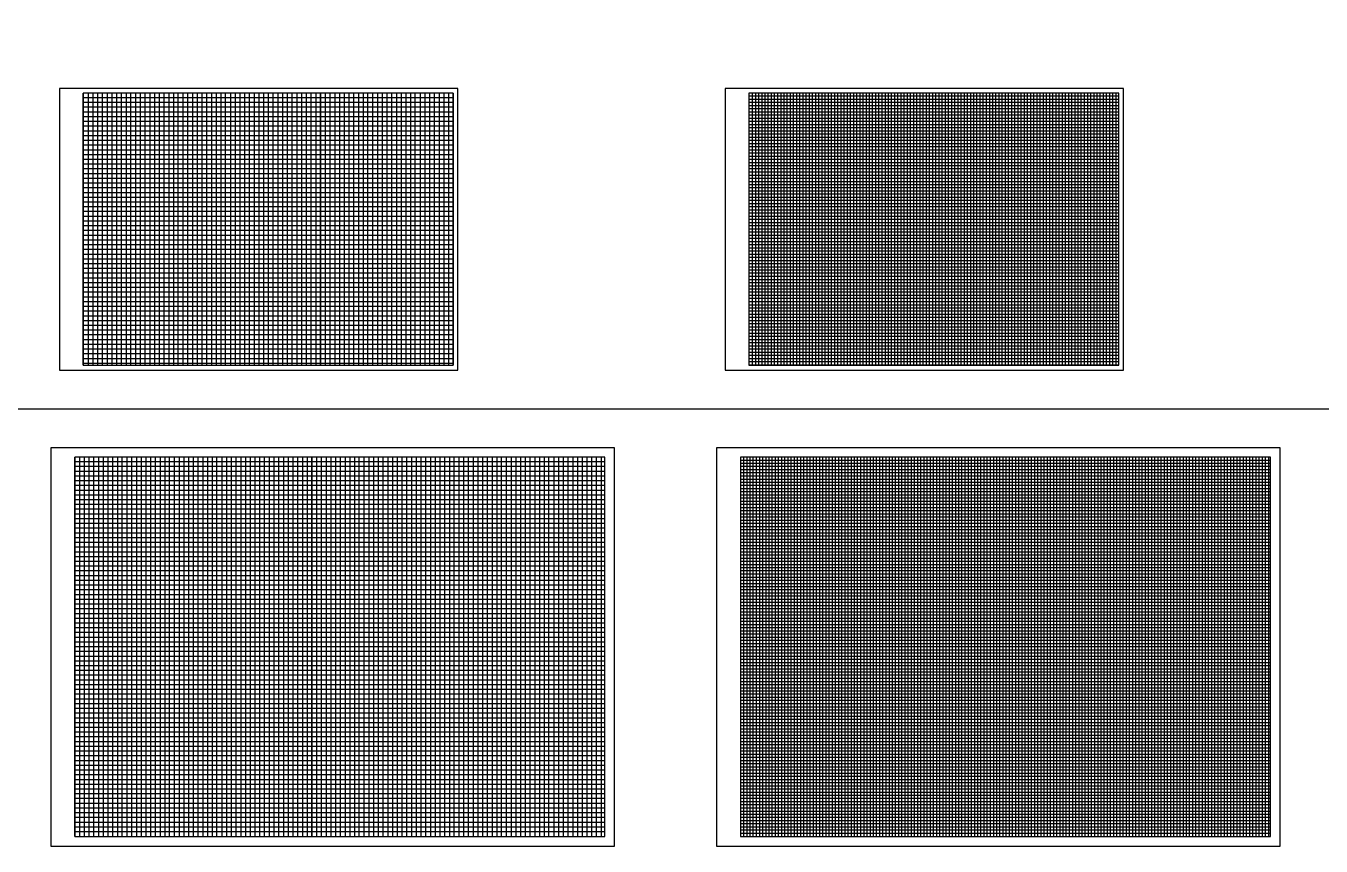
# Model space of a CAD drawing. Header units: millimetres. Extents: x 38046 to 69892, y 8139 to 15731.
# Drawn here: x 43369 to 44734, y 12161 to 13025 of the extents above; entities that cross this region are included whole.
import ezdxf

# ---------------------------------------------------------------- set-up
doc = ezdxf.new("R2010")
doc.units = ezdxf.units.MM
doc.header["$LTSCALE"] = 1000
doc.header["$MEASUREMENT"] = 0
doc.layers.get('0').update_dxf_attribs({"color": 3})
doc.layers.add('PUB_TITLE', color=4, linetype='Continuous')
doc.layers.add('图层3', color=253, linetype='Continuous')
doc.layers.add('图层2', color=7, linetype='Continuous', true_color=0xd6d6d6)

msp = doc.modelspace()

# ---------------------------------------------------------------- linework, layer by layer
for p, q in [((43429.4, 12667.6), (43429.4, 12954.6)), ((43429.4, 12667.6), (43429.4, 12954.6)), ((43479.4, 12667.6), (43479.4, 12954.6)), ((43529.4, 12667.6), (43529.4, 12954.6)), ((43579.4, 12667.6), (43579.4, 12954.6)), ((43579.4, 12667.6), (43579.4, 12954.6)), ((43629.4, 12667.6), (43629.4, 12954.6)), ((43629.4, 12667.6), (43629.4, 12954.6)), ((43629.4, 12667.6), (43629.4, 12954.6)), ((43679.4, 12667.6), (43679.4, 12954.6)), ((43729.4, 12667.6), (43729.4, 12954.6)), ((43779.4, 12667.6), (43779.4, 12954.6)), ((43779.4, 12667.6), (43779.4, 12954.6)), ((44131.2, 12954.6), (44131.2, 12667.6)), ((44164.6, 12954.6), (44164.6, 12667.6)), ((44164.6, 12954.6), (44164.6, 12667.6)), ((44197.9, 12954.6), (44197.9, 12667.6)), ((44231.2, 12954.6), (44231.2, 12667.6)), ((44264.6, 12954.6), (44264.6, 12667.6)), ((44264.6, 12954.6), (44264.6, 12667.6)), ((44297.9, 12954.6), (44297.9, 12667.6)), ((44331.2, 12954.6), (44331.2, 12667.6)), ((44364.6, 12954.6), (44364.6, 12667.6)), ((44364.6, 12954.6), (44364.6, 12667.6)), ((44364.6, 12954.6), (44364.6, 12667.6)), ((44397.9, 12954.6), (44397.9, 12667.6)), ((44397.9, 12954.6), (44397.9, 12667.6)), ((44431.2, 12954.6), (44431.2, 12667.6)), ((44464.6, 12954.6), (44464.6, 12667.6)), ((44497.9, 12954.6), (44497.9, 12667.6)), ((44497.9, 12954.6), (44497.9, 12667.6)), ((44521.2, 12921.2), (44131.2, 12921.2)), ((43819.4, 12904.6), (43429.4, 12904.6)), ((44521.2, 12887.9), (44131.2, 12887.9)), ((44521.2, 12887.9), (44131.2, 12887.9)), ((43819.4, 12854.6), (43429.4, 12854.6)), ((43819.4, 12854.6), (43429.4, 12854.6)), ((44521.2, 12854.6), (44131.2, 12854.6)), ((44521.2, 12821.2), (44131.2, 12821.2)), ((43819.4, 12804.6), (43429.4, 12804.6)), ((44521.2, 12787.9), (44131.2, 12787.9)), ((44521.2, 12787.9), (44131.2, 12787.9)), ((43819.4, 12754.6), (43429.4, 12754.6)), ((44521.2, 12754.6), (44131.2, 12754.6)), ((44521.2, 12721.2), (44131.2, 12721.2)), ((43819.4, 12704.6), (43429.4, 12704.6)), ((43819.4, 12704.6), (43429.4, 12704.6)), ((44521.2, 12687.9), (44131.2, 12687.9)), ((44521.2, 12687.9), (44131.2, 12687.9)), ((43420.3, 12170.8), (43420.3, 12570.8)), ((43420.3, 12170.8), (43420.3, 12570.8)), ((43470.3, 12170.8), (43470.3, 12570.8)), ((43520.3, 12170.8), (43520.3, 12570.8)), ((43570.3, 12170.8), (43570.3, 12570.8)), ((43570.3, 12170.8), (43570.3, 12570.8)), ((43620.3, 12170.8), (43620.3, 12570.8)), ((43620.3, 12170.8), (43620.3, 12570.8)), ((43620.3, 12170.8), (43620.3, 12570.8)), ((43670.3, 12170.8), (43670.3, 12570.8)), ((43720.3, 12170.8), (43720.3, 12570.8)), ((43770.3, 12170.8), (43770.3, 12570.8)), ((43770.3, 12170.8), (43770.3, 12570.8)), ((43770.3, 12170.8), (43770.3, 12570.8)), ((43770.3, 12170.8), (43770.3, 12570.8)), ((43820.3, 12170.8), (43820.3, 12570.8)), ((43820.3, 12170.8), (43820.3, 12570.8)), ((43820.3, 12170.8), (43820.3, 12570.8)), ((43870.3, 12170.8), (43870.3, 12570.8)), ((43920.3, 12170.8), (43920.3, 12570.8)), ((43970.3, 12170.8), (43970.3, 12570.8)), ((43970.3, 12170.8), (43970.3, 12570.8)), ((44155.4, 12570.8), (44155.4, 12170.8)), ((44155.4, 12570.8), (44155.4, 12170.8)), ((44188.8, 12570.8), (44188.8, 12170.8)), ((44222.1, 12570.8), (44222.1, 12170.8)), ((44255.4, 12570.8), (44255.4, 12170.8)), ((44255.4, 12570.8), (44255.4, 12170.8)), ((44288.8, 12570.8), (44288.8, 12170.8)), ((44322.1, 12570.8), (44322.1, 12170.8)), ((44355.4, 12570.8), (44355.4, 12170.8)), ((44355.4, 12570.8), (44355.4, 12170.8)), ((44355.4, 12570.8), (44355.4, 12170.8)), ((44388.8, 12570.8), (44388.8, 12170.8)), ((44388.8, 12570.8), (44388.8, 12170.8)), ((44422.1, 12570.8), (44422.1, 12170.8)), ((44455.4, 12570.8), (44455.4, 12170.8)), ((44488.8, 12570.8), (44488.8, 12170.8)), ((44488.8, 12570.8), (44488.8, 12170.8)), ((44522.1, 12570.8), (44522.1, 12170.8)), ((44522.1, 12570.8), (44522.1, 12170.8)), ((44522.1, 12570.8), (44522.1, 12170.8)), ((44555.4, 12570.8), (44555.4, 12170.8)), ((44555.4, 12570.8), (44555.4, 12170.8)), ((44588.8, 12570.8), (44588.8, 12170.8)), ((44622.1, 12570.8), (44622.1, 12170.8)), ((44655.4, 12570.8), (44655.4, 12170.8)), ((44655.4, 12570.8), (44655.4, 12170.8)), ((44681.1, 12537.4), (44122.1, 12537.4)), ((43979.3, 12520.8), (43420.3, 12520.8)), ((44681.1, 12504.1), (44122.1, 12504.1)), ((44681.1, 12504.1), (44122.1, 12504.1)), ((43979.3, 12470.8), (43420.3, 12470.8)), ((43979.3, 12470.8), (43420.3, 12470.8)), ((44681.1, 12470.8), (44122.1, 12470.8)), ((44681.1, 12437.4), (44122.1, 12437.4)), ((43979.3, 12420.8), (43420.3, 12420.8)), ((44681.1, 12404.1), (44122.1, 12404.1)), ((44681.1, 12404.1), (44122.1, 12404.1)), ((43979.3, 12370.8), (43420.3, 12370.8)), ((44681.1, 12370.8), (44122.1, 12370.8)), ((44681.1, 12337.4), (44122.1, 12337.4)), ((43979.3, 12320.8), (43420.3, 12320.8)), ((43979.3, 12320.8), (43420.3, 12320.8)), ((43979.3, 12320.8), (43420.3, 12320.8)), ((44681.1, 12304.1), (44122.1, 12304.1)), ((44681.1, 12304.1), (44122.1, 12304.1)), ((43979.3, 12270.8), (43420.3, 12270.8)), ((43979.3, 12270.8), (43420.3, 12270.8)), ((44681.1, 12270.8), (44122.1, 12270.8)), ((44681.1, 12237.4), (44122.1, 12237.4)), ((43979.3, 12220.8), (43420.3, 12220.8)), ((44681.1, 12204.1), (44122.1, 12204.1)), ((44681.1, 12204.1), (44122.1, 12204.1))]:
    msp.add_line(p, q)
for points in [[(43819.4, 12954.6), (43429.4, 12954.6)], [(43529.4, 12667.6), (43529.4, 12954.6)], [(43729.4, 12667.6), (43729.4, 12954.6)], [(44197.9, 12954.6), (44197.9, 12667.6)], [(44297.9, 12954.6), (44297.9, 12667.6)], [(44431.2, 12954.6), (44431.2, 12667.6)], [(44521.2, 12854.6), (44131.2, 12854.6)], [(43819.4, 12804.6), (43429.4, 12804.6)], [(44521.2, 12754.6), (44131.2, 12754.6)], [(43979.3, 12570.8), (43420.3, 12570.8)], [(43520.3, 12170.8), (43520.3, 12570.8)], [(43720.3, 12170.8), (43720.3, 12570.8)], [(43920.3, 12170.8), (43920.3, 12570.8)], [(44188.8, 12570.8), (44188.8, 12170.8)], [(44288.8, 12570.8), (44288.8, 12170.8)], [(44422.1, 12570.8), (44422.1, 12170.8)], [(44588.8, 12570.8), (44588.8, 12170.8)], [(44681.1, 12470.8), (44122.1, 12470.8)], [(43979.3, 12420.8), (43420.3, 12420.8)], [(44681.1, 12370.8), (44122.1, 12370.8)], [(43979.3, 12220.8), (43420.3, 12220.8)]]:
    msp.add_lwpolyline(points)
at = {"layer": 'PUB_TITLE'}
for points in [[(43404.4, 12662.6), (43824.4, 12662.6), (43824.4, 12959.6), (43404.4, 12959.6)], [(44106.2, 12662.6), (44526.2, 12662.6), (44526.2, 12959.6), (44106.2, 12959.6)], [(43429.4, 12667.6), (43819.4, 12667.6), (43819.4, 12954.6), (43429.4, 12954.6)], [(44131.2, 12667.6), (44521.2, 12667.6), (44521.2, 12954.6), (44131.2, 12954.6)], [(43395.3, 12160.8), (43989.3, 12160.8), (43989.3, 12580.8), (43395.3, 12580.8)], [(44097.1, 12160.8), (44691.1, 12160.8), (44691.1, 12580.8), (44097.1, 12580.8)], [(43420.3, 12170.8), (43979.3, 12170.8), (43979.3, 12570.8), (43420.3, 12570.8)], [(44122.1, 12170.8), (44681.1, 12170.8), (44681.1, 12570.8), (44122.1, 12570.8)]]:
    msp.add_lwpolyline(points, close=True, dxfattribs=at)
at = {"layer": '图层2'}
for p, q in [((43819.4, 12954.6), (43429.4, 12954.6)), ((43429.4, 12954.6), (43429.4, 12667.6)), ((43819.4, 12949.6), (43429.4, 12949.6)), ((43819.4, 12949.6), (43429.4, 12949.6)), ((43434.4, 12954.6), (43434.4, 12667.6)), ((43434.4, 12954.6), (43434.4, 12667.6)), ((43439.4, 12954.6), (43439.4, 12667.6)), ((43444.4, 12954.6), (43444.4, 12667.6)), ((43449.4, 12954.6), (43449.4, 12667.6)), ((43454.4, 12954.6), (43454.4, 12667.6)), ((43459.4, 12954.6), (43459.4, 12667.6)), ((43464.4, 12954.6), (43464.4, 12667.6)), ((43469.4, 12954.6), (43469.4, 12667.6)), ((43474.4, 12954.6), (43474.4, 12667.6)), ((43484.4, 12954.6), (43484.4, 12667.6)), ((43489.4, 12954.6), (43489.4, 12667.6)), ((43494.4, 12954.6), (43494.4, 12667.6)), ((43499.4, 12954.6), (43499.4, 12667.6)), ((43504.4, 12954.6), (43504.4, 12667.6)), ((43509.4, 12954.6), (43509.4, 12667.6)), ((43514.4, 12954.6), (43514.4, 12667.6)), ((43519.4, 12954.6), (43519.4, 12667.6)), ((43524.4, 12954.6), (43524.4, 12667.6)), ((43534.4, 12954.6), (43534.4, 12667.6)), ((43539.4, 12954.6), (43539.4, 12667.6)), ((43544.4, 12954.6), (43544.4, 12667.6)), ((43549.4, 12954.6), (43549.4, 12667.6)), ((43554.4, 12954.6), (43554.4, 12667.6)), ((43559.4, 12954.6), (43559.4, 12667.6)), ((43564.4, 12954.6), (43564.4, 12667.6)), ((43569.4, 12954.6), (43569.4, 12667.6)), ((43574.4, 12954.6), (43574.4, 12667.6)), ((43584.4, 12954.6), (43584.4, 12667.6)), ((43589.4, 12954.6), (43589.4, 12667.6)), ((43594.4, 12954.6), (43594.4, 12667.6)), ((43599.4, 12954.6), (43599.4, 12667.6)), ((43604.4, 12954.6), (43604.4, 12667.6)), ((43609.4, 12954.6), (43609.4, 12667.6)), ((43614.4, 12954.6), (43614.4, 12667.6)), ((43619.4, 12954.6), (43619.4, 12667.6)), ((43624.4, 12954.6), (43624.4, 12667.6)), ((43634.4, 12954.6), (43634.4, 12667.6)), ((43639.4, 12954.6), (43639.4, 12667.6)), ((43644.4, 12954.6), (43644.4, 12667.6)), ((43649.4, 12954.6), (43649.4, 12667.6)), ((43654.4, 12954.6), (43654.4, 12667.6)), ((43659.4, 12954.6), (43659.4, 12667.6)), ((43664.4, 12954.6), (43664.4, 12667.6)), ((43669.4, 12954.6), (43669.4, 12667.6)), ((43674.4, 12954.6), (43674.4, 12667.6)), ((43679.4, 12954.6), (43679.4, 12667.6)), ((43684.4, 12954.6), (43684.4, 12667.6)), ((43684.4, 12954.6), (43684.4, 12667.6)), ((43689.4, 12954.6), (43689.4, 12667.6)), ((43694.4, 12954.6), (43694.4, 12667.6)), ((43699.4, 12954.6), (43699.4, 12667.6)), ((43704.4, 12954.6), (43704.4, 12667.6)), ((43709.4, 12954.6), (43709.4, 12667.6)), ((43714.4, 12954.6), (43714.4, 12667.6)), ((43719.4, 12954.6), (43719.4, 12667.6)), ((43724.4, 12954.6), (43724.4, 12667.6)), ((43734.4, 12954.6), (43734.4, 12667.6)), ((43739.4, 12954.6), (43739.4, 12667.6)), ((43744.4, 12954.6), (43744.4, 12667.6)), ((43749.4, 12954.6), (43749.4, 12667.6)), ((43754.4, 12954.6), (43754.4, 12667.6)), ((43759.4, 12954.6), (43759.4, 12667.6)), ((43764.4, 12954.6), (43764.4, 12667.6)), ((43769.4, 12954.6), (43769.4, 12667.6)), ((43774.4, 12954.6), (43774.4, 12667.6)), ((43784.4, 12954.6), (43784.4, 12667.6)), ((43789.4, 12954.6), (43789.4, 12667.6)), ((43794.4, 12954.6), (43794.4, 12667.6)), ((43799.4, 12954.6), (43799.4, 12667.6)), ((43804.4, 12954.6), (43804.4, 12667.6)), ((43809.4, 12954.6), (43809.4, 12667.6)), ((43814.4, 12954.6), (43814.4, 12667.6)), ((43819.4, 12954.6), (43819.4, 12667.6)), ((44131.2, 12954.6), (44131.2, 12667.6)), ((44521.2, 12951.2), (44131.2, 12951.2)), ((44521.2, 12951.2), (44131.2, 12951.2)), ((44521.2, 12947.9), (44131.2, 12947.9)), ((44134.6, 12954.6), (44134.6, 12667.6)), ((44134.6, 12954.6), (44134.6, 12667.6)), ((44137.9, 12954.6), (44137.9, 12667.6)), ((44141.2, 12954.6), (44141.2, 12667.6)), ((44144.6, 12954.6), (44144.6, 12667.6)), ((44147.9, 12954.6), (44147.9, 12667.6)), ((44151.2, 12954.6), (44151.2, 12667.6)), ((44154.6, 12954.6), (44154.6, 12667.6)), ((44157.9, 12954.6), (44157.9, 12667.6)), ((44161.2, 12954.6), (44161.2, 12667.6)), ((44167.9, 12954.6), (44167.9, 12667.6)), ((44171.2, 12954.6), (44171.2, 12667.6)), ((44174.6, 12954.6), (44174.6, 12667.6)), ((44177.9, 12954.6), (44177.9, 12667.6)), ((44181.2, 12954.6), (44181.2, 12667.6)), ((44184.6, 12954.6), (44184.6, 12667.6)), ((44187.9, 12954.6), (44187.9, 12667.6)), ((44191.2, 12954.6), (44191.2, 12667.6)), ((44194.6, 12954.6), (44194.6, 12667.6)), ((44201.2, 12954.6), (44201.2, 12667.6)), ((44204.6, 12954.6), (44204.6, 12667.6)), ((44207.9, 12954.6), (44207.9, 12667.6)), ((44211.2, 12954.6), (44211.2, 12667.6)), ((44214.6, 12954.6), (44214.6, 12667.6)), ((44217.9, 12954.6), (44217.9, 12667.6)), ((44221.2, 12954.6), (44221.2, 12667.6)), ((44224.6, 12954.6), (44224.6, 12667.6)), ((44227.9, 12954.6), (44227.9, 12667.6)), ((44234.6, 12954.6), (44234.6, 12667.6)), ((44237.9, 12954.6), (44237.9, 12667.6)), ((44241.2, 12954.6), (44241.2, 12667.6)), ((44244.6, 12954.6), (44244.6, 12667.6)), ((44247.9, 12954.6), (44247.9, 12667.6)), ((44251.2, 12954.6), (44251.2, 12667.6)), ((44254.6, 12954.6), (44254.6, 12667.6)), ((44257.9, 12954.6), (44257.9, 12667.6)), ((44261.2, 12954.6), (44261.2, 12667.6)), ((44267.9, 12954.6), (44267.9, 12667.6)), ((44271.2, 12954.6), (44271.2, 12667.6)), ((44274.6, 12954.6), (44274.6, 12667.6)), ((44277.9, 12954.6), (44277.9, 12667.6)), ((44281.2, 12954.6), (44281.2, 12667.6)), ((44284.6, 12954.6), (44284.6, 12667.6)), ((44287.9, 12954.6), (44287.9, 12667.6)), ((44291.2, 12954.6), (44291.2, 12667.6)), ((44294.6, 12954.6), (44294.6, 12667.6)), ((44301.2, 12954.6), (44301.2, 12667.6)), ((44304.6, 12954.6), (44304.6, 12667.6)), ((44307.9, 12954.6), (44307.9, 12667.6)), ((44311.2, 12954.6), (44311.2, 12667.6)), ((44314.6, 12954.6), (44314.6, 12667.6)), ((44317.9, 12954.6), (44317.9, 12667.6)), ((44321.2, 12954.6), (44321.2, 12667.6)), ((44324.6, 12954.6), (44324.6, 12667.6)), ((44327.9, 12954.6), (44327.9, 12667.6)), ((44334.6, 12954.6), (44334.6, 12667.6)), ((44337.9, 12954.6), (44337.9, 12667.6)), ((44341.2, 12954.6), (44341.2, 12667.6)), ((44344.6, 12954.6), (44344.6, 12667.6)), ((44347.9, 12954.6), (44347.9, 12667.6)), ((44351.2, 12954.6), (44351.2, 12667.6)), ((44354.6, 12954.6), (44354.6, 12667.6)), ((44357.9, 12954.6), (44357.9, 12667.6)), ((44361.2, 12954.6), (44361.2, 12667.6)), ((44367.9, 12954.6), (44367.9, 12667.6)), ((44371.2, 12954.6), (44371.2, 12667.6)), ((44374.6, 12954.6), (44374.6, 12667.6)), ((44377.9, 12954.6), (44377.9, 12667.6)), ((44381.2, 12954.6), (44381.2, 12667.6)), ((44384.6, 12954.6), (44384.6, 12667.6)), ((44387.9, 12954.6), (44387.9, 12667.6)), ((44391.2, 12954.6), (44391.2, 12667.6)), ((44394.6, 12954.6), (44394.6, 12667.6)), ((44401.2, 12954.6), (44401.2, 12667.6)), ((44404.6, 12954.6), (44404.6, 12667.6)), ((44407.9, 12954.6), (44407.9, 12667.6)), ((44411.2, 12954.6), (44411.2, 12667.6)), ((44414.6, 12954.6), (44414.6, 12667.6)), ((44417.9, 12954.6), (44417.9, 12667.6)), ((44421.2, 12954.6), (44421.2, 12667.6)), ((44424.6, 12954.6), (44424.6, 12667.6)), ((44427.9, 12954.6), (44427.9, 12667.6)), ((44434.6, 12954.6), (44434.6, 12667.6)), ((44437.9, 12954.6), (44437.9, 12667.6)), ((44441.2, 12954.6), (44441.2, 12667.6)), ((44444.6, 12954.6), (44444.6, 12667.6)), ((44447.9, 12954.6), (44447.9, 12667.6)), ((44451.2, 12954.6), (44451.2, 12667.6)), ((44454.6, 12954.6), (44454.6, 12667.6)), ((44457.9, 12954.6), (44457.9, 12667.6)), ((44461.2, 12954.6), (44461.2, 12667.6)), ((44467.9, 12954.6), (44467.9, 12667.6)), ((44471.2, 12954.6), (44471.2, 12667.6)), ((44474.6, 12954.6), (44474.6, 12667.6)), ((44477.9, 12954.6), (44477.9, 12667.6)), ((44481.2, 12954.6), (44481.2, 12667.6)), ((44484.6, 12954.6), (44484.6, 12667.6)), ((44487.9, 12954.6), (44487.9, 12667.6)), ((44491.2, 12954.6), (44491.2, 12667.6)), ((44494.6, 12954.6), (44494.6, 12667.6)), ((44501.2, 12954.6), (44501.2, 12667.6)), ((44504.6, 12954.6), (44504.6, 12667.6)), ((44507.9, 12954.6), (44507.9, 12667.6)), ((44511.2, 12954.6), (44511.2, 12667.6)), ((44514.6, 12954.6), (44514.6, 12667.6)), ((44517.9, 12954.6), (44517.9, 12667.6)), ((43819.4, 12944.6), (43429.4, 12944.6)), ((43819.4, 12939.6), (43429.4, 12939.6)), ((43819.4, 12934.6), (43429.4, 12934.6)), ((44521.2, 12944.6), (44131.2, 12944.6)), ((44521.2, 12941.2), (44131.2, 12941.2)), ((44521.2, 12937.9), (44131.2, 12937.9)), ((44521.2, 12934.6), (44131.2, 12934.6)), ((44521.2, 12931.2), (44131.2, 12931.2)), ((43819.4, 12929.6), (43429.4, 12929.6)), ((43819.4, 12924.6), (43429.4, 12924.6)), ((43819.4, 12919.6), (43429.4, 12919.6)), ((44521.2, 12927.9), (44131.2, 12927.9)), ((44521.2, 12924.6), (44131.2, 12924.6)), ((44521.2, 12917.9), (44131.2, 12917.9)), ((43819.4, 12914.6), (43429.4, 12914.6)), ((43819.4, 12909.6), (43429.4, 12909.6)), ((44521.2, 12914.6), (44131.2, 12914.6)), ((44521.2, 12911.2), (44131.2, 12911.2)), ((44521.2, 12907.9), (44131.2, 12907.9)), ((44521.2, 12904.6), (44131.2, 12904.6)), ((43819.4, 12899.6), (43429.4, 12899.6)), ((43819.4, 12894.6), (43429.4, 12894.6)), ((44521.2, 12901.2), (44131.2, 12901.2)), ((44521.2, 12897.9), (44131.2, 12897.9)), ((44521.2, 12894.6), (44131.2, 12894.6)), ((44521.2, 12891.2), (44131.2, 12891.2)), ((43819.4, 12889.6), (43429.4, 12889.6)), ((43819.4, 12884.6), (43429.4, 12884.6)), ((43819.4, 12879.6), (43429.4, 12879.6)), ((44521.2, 12884.6), (44131.2, 12884.6)), ((44521.2, 12881.2), (44131.2, 12881.2)), ((44521.2, 12877.9), (44131.2, 12877.9)), ((43819.4, 12874.6), (43429.4, 12874.6)), ((43819.4, 12869.6), (43429.4, 12869.6)), ((43819.4, 12864.6), (43429.4, 12864.6)), ((44521.2, 12874.6), (44131.2, 12874.6)), ((44521.2, 12871.2), (44131.2, 12871.2)), ((44521.2, 12867.9), (44131.2, 12867.9)), ((44521.2, 12864.6), (44131.2, 12864.6)), ((43819.4, 12859.6), (43429.4, 12859.6)), ((43819.4, 12849.6), (43429.4, 12849.6)), ((44521.2, 12861.2), (44131.2, 12861.2)), ((44521.2, 12857.9), (44131.2, 12857.9)), ((44521.2, 12851.2), (44131.2, 12851.2)), ((43819.4, 12844.6), (43429.4, 12844.6)), ((43819.4, 12839.6), (43429.4, 12839.6)), ((44521.2, 12847.9), (44131.2, 12847.9)), ((44521.2, 12844.6), (44131.2, 12844.6)), ((44521.2, 12841.2), (44131.2, 12841.2)), ((44521.2, 12837.9), (44131.2, 12837.9)), ((43819.4, 12834.6), (43429.4, 12834.6)), ((43819.4, 12829.6), (43429.4, 12829.6)), ((43819.4, 12824.6), (43429.4, 12824.6)), ((44521.2, 12834.6), (44131.2, 12834.6)), ((44521.2, 12831.2), (44131.2, 12831.2)), ((44521.2, 12827.9), (44131.2, 12827.9)), ((44521.2, 12824.6), (44131.2, 12824.6)), ((43819.4, 12819.6), (43429.4, 12819.6)), ((43819.4, 12814.6), (43429.4, 12814.6)), ((43819.4, 12809.6), (43429.4, 12809.6)), ((44521.2, 12817.9), (44131.2, 12817.9)), ((44521.2, 12814.6), (44131.2, 12814.6)), ((44521.2, 12811.2), (44131.2, 12811.2)), ((43819.4, 12799.6), (43429.4, 12799.6)), ((43819.4, 12794.6), (43429.4, 12794.6)), ((44521.2, 12807.9), (44131.2, 12807.9)), ((44521.2, 12804.6), (44131.2, 12804.6)), ((44521.2, 12801.2), (44131.2, 12801.2)), ((44521.2, 12797.9), (44131.2, 12797.9)), ((44521.2, 12794.6), (44131.2, 12794.6)), ((43819.4, 12789.6), (43429.4, 12789.6)), ((43819.4, 12784.6), (43429.4, 12784.6)), ((44521.2, 12791.2), (44131.2, 12791.2)), ((44521.2, 12784.6), (44131.2, 12784.6)), ((44521.2, 12781.2), (44131.2, 12781.2)), ((43819.4, 12779.6), (43429.4, 12779.6)), ((43819.4, 12774.6), (43429.4, 12774.6)), ((43819.4, 12769.6), (43429.4, 12769.6)), ((44521.2, 12777.9), (44131.2, 12777.9)), ((44521.2, 12774.6), (44131.2, 12774.6)), ((44521.2, 12771.2), (44131.2, 12771.2)), ((44521.2, 12767.9), (44131.2, 12767.9)), ((43819.4, 12764.6), (43429.4, 12764.6)), ((43819.4, 12759.6), (43429.4, 12759.6)), ((44521.2, 12764.6), (44131.2, 12764.6)), ((44521.2, 12761.2), (44131.2, 12761.2)), ((44521.2, 12757.9), (44131.2, 12757.9)), ((43819.4, 12749.6), (43429.4, 12749.6)), ((43819.4, 12744.6), (43429.4, 12744.6)), ((44521.2, 12751.2), (44131.2, 12751.2)), ((44521.2, 12747.9), (44131.2, 12747.9)), ((44521.2, 12744.6), (44131.2, 12744.6)), ((44521.2, 12741.2), (44131.2, 12741.2)), ((43819.4, 12739.6), (43429.4, 12739.6)), ((43819.4, 12734.6), (43429.4, 12734.6)), ((43819.4, 12729.6), (43429.4, 12729.6)), ((44521.2, 12737.9), (44131.2, 12737.9)), ((44521.2, 12734.6), (44131.2, 12734.6)), ((44521.2, 12731.2), (44131.2, 12731.2)), ((44521.2, 12727.9), (44131.2, 12727.9)), ((43819.4, 12724.6), (43429.4, 12724.6)), ((43819.4, 12719.6), (43429.4, 12719.6)), ((43819.4, 12714.6), (43429.4, 12714.6)), ((44521.2, 12724.6), (44131.2, 12724.6)), ((44521.2, 12717.9), (44131.2, 12717.9)), ((44521.2, 12714.6), (44131.2, 12714.6)), ((43819.4, 12709.6), (43429.4, 12709.6)), ((43819.4, 12699.6), (43429.4, 12699.6)), ((44521.2, 12711.2), (44131.2, 12711.2)), ((44521.2, 12707.9), (44131.2, 12707.9)), ((44521.2, 12704.6), (44131.2, 12704.6)), ((44521.2, 12701.2), (44131.2, 12701.2)), ((43819.4, 12694.6), (43429.4, 12694.6)), ((43819.4, 12689.6), (43429.4, 12689.6)), ((44521.2, 12697.9), (44131.2, 12697.9)), ((44521.2, 12694.6), (44131.2, 12694.6)), ((44521.2, 12691.2), (44131.2, 12691.2)), ((43819.4, 12684.6), (43429.4, 12684.6)), ((43819.4, 12679.6), (43429.4, 12679.6)), ((43819.4, 12674.6), (43429.4, 12674.6)), ((44521.2, 12684.6), (44131.2, 12684.6)), ((44521.2, 12681.2), (44131.2, 12681.2)), ((44521.2, 12677.9), (44131.2, 12677.9)), ((44521.2, 12674.6), (44131.2, 12674.6)), ((43819.4, 12669.6), (43429.4, 12669.6)), ((44521.2, 12671.2), (44131.2, 12671.2)), ((44521.2, 12667.9), (44131.2, 12667.9)), ((43979.3, 12570.8), (43420.3, 12570.8)), ((43420.3, 12570.8), (43420.3, 12170.8)), ((43979.3, 12565.8), (43420.3, 12565.8)), ((43979.3, 12565.8), (43420.3, 12565.8)), ((43425.3, 12570.8), (43425.3, 12170.8)), ((43425.3, 12570.8), (43425.3, 12170.8)), ((43430.3, 12570.8), (43430.3, 12170.8)), ((43435.3, 12570.8), (43435.3, 12170.8)), ((43440.3, 12570.8), (43440.3, 12170.8)), ((43445.3, 12570.8), (43445.3, 12170.8)), ((43450.3, 12570.8), (43450.3, 12170.8)), ((43455.3, 12570.8), (43455.3, 12170.8)), ((43460.3, 12570.8), (43460.3, 12170.8)), ((43465.3, 12570.8), (43465.3, 12170.8)), ((43475.3, 12570.8), (43475.3, 12170.8)), ((43480.3, 12570.8), (43480.3, 12170.8)), ((43485.3, 12570.8), (43485.3, 12170.8)), ((43490.3, 12570.8), (43490.3, 12170.8)), ((43495.3, 12570.8), (43495.3, 12170.8)), ((43500.3, 12570.8), (43500.3, 12170.8)), ((43505.3, 12570.8), (43505.3, 12170.8)), ((43510.3, 12570.8), (43510.3, 12170.8)), ((43515.3, 12570.8), (43515.3, 12170.8)), ((43525.3, 12570.8), (43525.3, 12170.8)), ((43530.3, 12570.8), (43530.3, 12170.8)), ((43535.3, 12570.8), (43535.3, 12170.8)), ((43540.3, 12570.8), (43540.3, 12170.8)), ((43545.3, 12570.8), (43545.3, 12170.8)), ((43550.3, 12570.8), (43550.3, 12170.8)), ((43555.3, 12570.8), (43555.3, 12170.8)), ((43560.3, 12570.8), (43560.3, 12170.8)), ((43565.3, 12570.8), (43565.3, 12170.8)), ((43575.3, 12570.8), (43575.3, 12170.8)), ((43580.3, 12570.8), (43580.3, 12170.8)), ((43585.3, 12570.8), (43585.3, 12170.8)), ((43590.3, 12570.8), (43590.3, 12170.8)), ((43595.3, 12570.8), (43595.3, 12170.8)), ((43600.3, 12570.8), (43600.3, 12170.8)), ((43605.3, 12570.8), (43605.3, 12170.8)), ((43610.3, 12570.8), (43610.3, 12170.8)), ((43615.3, 12570.8), (43615.3, 12170.8)), ((43625.3, 12570.8), (43625.3, 12170.8)), ((43630.3, 12570.8), (43630.3, 12170.8)), ((43635.3, 12570.8), (43635.3, 12170.8)), ((43640.3, 12570.8), (43640.3, 12170.8)), ((43645.3, 12570.8), (43645.3, 12170.8)), ((43650.3, 12570.8), (43650.3, 12170.8)), ((43655.3, 12570.8), (43655.3, 12170.8)), ((43660.3, 12570.8), (43660.3, 12170.8)), ((43665.3, 12570.8), (43665.3, 12170.8)), ((43670.3, 12570.8), (43670.3, 12170.8)), ((43675.3, 12570.8), (43675.3, 12170.8)), ((43675.3, 12570.8), (43675.3, 12170.8)), ((43680.3, 12570.8), (43680.3, 12170.8)), ((43685.3, 12570.8), (43685.3, 12170.8)), ((43690.3, 12570.8), (43690.3, 12170.8)), ((43695.3, 12570.8), (43695.3, 12170.8)), ((43700.3, 12570.8), (43700.3, 12170.8)), ((43705.3, 12570.8), (43705.3, 12170.8)), ((43710.3, 12570.8), (43710.3, 12170.8)), ((43715.3, 12570.8), (43715.3, 12170.8)), ((43725.3, 12570.8), (43725.3, 12170.8)), ((43730.3, 12570.8), (43730.3, 12170.8)), ((43735.3, 12570.8), (43735.3, 12170.8)), ((43740.3, 12570.8), (43740.3, 12170.8)), ((43745.3, 12570.8), (43745.3, 12170.8)), ((43750.3, 12570.8), (43750.3, 12170.8)), ((43755.3, 12570.8), (43755.3, 12170.8)), ((43760.3, 12570.8), (43760.3, 12170.8)), ((43765.3, 12570.8), (43765.3, 12170.8)), ((43775.3, 12570.8), (43775.3, 12170.8)), ((43780.3, 12570.8), (43780.3, 12170.8)), ((43785.3, 12570.8), (43785.3, 12170.8)), ((43790.3, 12570.8), (43790.3, 12170.8)), ((43795.3, 12570.8), (43795.3, 12170.8)), ((43800.3, 12570.8), (43800.3, 12170.8)), ((43805.3, 12570.8), (43805.3, 12170.8)), ((43810.3, 12570.8), (43810.3, 12170.8)), ((43815.3, 12570.8), (43815.3, 12170.8)), ((43825.3, 12570.8), (43825.3, 12170.8)), ((43830.3, 12570.8), (43830.3, 12170.8)), ((43835.3, 12570.8), (43835.3, 12170.8)), ((43840.3, 12570.8), (43840.3, 12170.8)), ((43845.3, 12570.8), (43845.3, 12170.8)), ((43850.3, 12570.8), (43850.3, 12170.8)), ((43855.3, 12570.8), (43855.3, 12170.8)), ((43860.3, 12570.8), (43860.3, 12170.8)), ((43865.3, 12570.8), (43865.3, 12170.8)), ((43875.3, 12570.8), (43875.3, 12170.8)), ((43880.3, 12570.8), (43880.3, 12170.8)), ((43885.3, 12570.8), (43885.3, 12170.8)), ((43890.3, 12570.8), (43890.3, 12170.8)), ((43895.3, 12570.8), (43895.3, 12170.8)), ((43900.3, 12570.8), (43900.3, 12170.8)), ((43905.3, 12570.8), (43905.3, 12170.8)), ((43910.3, 12570.8), (43910.3, 12170.8)), ((43915.3, 12570.8), (43915.3, 12170.8)), ((43925.3, 12570.8), (43925.3, 12170.8)), ((43930.3, 12570.8), (43930.3, 12170.8)), ((43935.3, 12570.8), (43935.3, 12170.8)), ((43940.3, 12570.8), (43940.3, 12170.8)), ((43945.3, 12570.8), (43945.3, 12170.8)), ((43950.3, 12570.8), (43950.3, 12170.8)), ((43955.3, 12570.8), (43955.3, 12170.8)), ((43960.3, 12570.8), (43960.3, 12170.8)), ((43965.3, 12570.8), (43965.3, 12170.8)), ((43975.3, 12570.8), (43975.3, 12170.8)), ((44681.1, 12570.8), (44122.1, 12570.8)), ((44122.1, 12570.8), (44122.1, 12170.8)), ((44681.1, 12567.4), (44122.1, 12567.4)), ((44681.1, 12567.4), (44122.1, 12567.4)), ((44681.1, 12564.1), (44122.1, 12564.1)), ((44125.4, 12570.8), (44125.4, 12170.8)), ((44125.4, 12570.8), (44125.4, 12170.8)), ((44128.8, 12570.8), (44128.8, 12170.8)), ((44132.1, 12570.8), (44132.1, 12170.8)), ((44135.4, 12570.8), (44135.4, 12170.8)), ((44138.8, 12570.8), (44138.8, 12170.8)), ((44142.1, 12570.8), (44142.1, 12170.8)), ((44145.4, 12570.8), (44145.4, 12170.8)), ((44148.8, 12570.8), (44148.8, 12170.8)), ((44152.1, 12570.8), (44152.1, 12170.8)), ((44158.8, 12570.8), (44158.8, 12170.8)), ((44162.1, 12570.8), (44162.1, 12170.8)), ((44165.4, 12570.8), (44165.4, 12170.8)), ((44168.8, 12570.8), (44168.8, 12170.8)), ((44172.1, 12570.8), (44172.1, 12170.8)), ((44175.4, 12570.8), (44175.4, 12170.8)), ((44178.8, 12570.8), (44178.8, 12170.8)), ((44182.1, 12570.8), (44182.1, 12170.8)), ((44185.4, 12570.8), (44185.4, 12170.8)), ((44192.1, 12570.8), (44192.1, 12170.8)), ((44195.4, 12570.8), (44195.4, 12170.8)), ((44198.8, 12570.8), (44198.8, 12170.8)), ((44202.1, 12570.8), (44202.1, 12170.8)), ((44205.4, 12570.8), (44205.4, 12170.8)), ((44208.8, 12570.8), (44208.8, 12170.8)), ((44212.1, 12570.8), (44212.1, 12170.8)), ((44215.4, 12570.8), (44215.4, 12170.8)), ((44218.8, 12570.8), (44218.8, 12170.8)), ((44225.4, 12570.8), (44225.4, 12170.8)), ((44228.8, 12570.8), (44228.8, 12170.8)), ((44232.1, 12570.8), (44232.1, 12170.8)), ((44235.4, 12570.8), (44235.4, 12170.8)), ((44238.8, 12570.8), (44238.8, 12170.8)), ((44242.1, 12570.8), (44242.1, 12170.8)), ((44245.4, 12570.8), (44245.4, 12170.8)), ((44248.8, 12570.8), (44248.8, 12170.8)), ((44252.1, 12570.8), (44252.1, 12170.8)), ((44258.8, 12570.8), (44258.8, 12170.8)), ((44262.1, 12570.8), (44262.1, 12170.8)), ((44265.4, 12570.8), (44265.4, 12170.8)), ((44268.8, 12570.8), (44268.8, 12170.8)), ((44272.1, 12570.8), (44272.1, 12170.8)), ((44275.4, 12570.8), (44275.4, 12170.8)), ((44278.8, 12570.8), (44278.8, 12170.8)), ((44282.1, 12570.8), (44282.1, 12170.8)), ((44285.4, 12570.8), (44285.4, 12170.8)), ((44292.1, 12570.8), (44292.1, 12170.8)), ((44295.4, 12570.8), (44295.4, 12170.8)), ((44298.8, 12570.8), (44298.8, 12170.8)), ((44302.1, 12570.8), (44302.1, 12170.8)), ((44305.4, 12570.8), (44305.4, 12170.8)), ((44308.8, 12570.8), (44308.8, 12170.8)), ((44312.1, 12570.8), (44312.1, 12170.8)), ((44315.4, 12570.8), (44315.4, 12170.8)), ((44318.8, 12570.8), (44318.8, 12170.8)), ((44325.4, 12570.8), (44325.4, 12170.8)), ((44328.8, 12570.8), (44328.8, 12170.8)), ((44332.1, 12570.8), (44332.1, 12170.8)), ((44335.4, 12570.8), (44335.4, 12170.8)), ((44338.8, 12570.8), (44338.8, 12170.8)), ((44342.1, 12570.8), (44342.1, 12170.8)), ((44345.4, 12570.8), (44345.4, 12170.8)), ((44348.8, 12570.8), (44348.8, 12170.8)), ((44352.1, 12570.8), (44352.1, 12170.8)), ((44358.8, 12570.8), (44358.8, 12170.8)), ((44362.1, 12570.8), (44362.1, 12170.8)), ((44365.4, 12570.8), (44365.4, 12170.8)), ((44368.8, 12570.8), (44368.8, 12170.8)), ((44372.1, 12570.8), (44372.1, 12170.8)), ((44375.4, 12570.8), (44375.4, 12170.8)), ((44378.8, 12570.8), (44378.8, 12170.8)), ((44382.1, 12570.8), (44382.1, 12170.8)), ((44385.4, 12570.8), (44385.4, 12170.8)), ((44392.1, 12570.8), (44392.1, 12170.8)), ((44392.1, 12570.8), (44392.1, 12170.8)), ((44395.4, 12570.8), (44395.4, 12170.8)), ((44398.8, 12570.8), (44398.8, 12170.8)), ((44402.1, 12570.8), (44402.1, 12170.8)), ((44405.4, 12570.8), (44405.4, 12170.8)), ((44408.8, 12570.8), (44408.8, 12170.8)), ((44412.1, 12570.8), (44412.1, 12170.8)), ((44415.4, 12570.8), (44415.4, 12170.8)), ((44418.8, 12570.8), (44418.8, 12170.8)), ((44425.4, 12570.8), (44425.4, 12170.8)), ((44428.8, 12570.8), (44428.8, 12170.8)), ((44432.1, 12570.8), (44432.1, 12170.8)), ((44435.4, 12570.8), (44435.4, 12170.8)), ((44438.8, 12570.8), (44438.8, 12170.8)), ((44442.1, 12570.8), (44442.1, 12170.8)), ((44445.4, 12570.8), (44445.4, 12170.8)), ((44448.8, 12570.8), (44448.8, 12170.8)), ((44452.1, 12570.8), (44452.1, 12170.8)), ((44458.8, 12570.8), (44458.8, 12170.8)), ((44462.1, 12570.8), (44462.1, 12170.8)), ((44465.4, 12570.8), (44465.4, 12170.8)), ((44468.8, 12570.8), (44468.8, 12170.8)), ((44472.1, 12570.8), (44472.1, 12170.8)), ((44475.4, 12570.8), (44475.4, 12170.8)), ((44478.8, 12570.8), (44478.8, 12170.8)), ((44482.1, 12570.8), (44482.1, 12170.8)), ((44485.4, 12570.8), (44485.4, 12170.8)), ((44492.1, 12570.8), (44492.1, 12170.8)), ((44495.4, 12570.8), (44495.4, 12170.8)), ((44498.8, 12570.8), (44498.8, 12170.8)), ((44502.1, 12570.8), (44502.1, 12170.8)), ((44505.4, 12570.8), (44505.4, 12170.8)), ((44508.8, 12570.8), (44508.8, 12170.8)), ((44512.1, 12570.8), (44512.1, 12170.8)), ((44515.4, 12570.8), (44515.4, 12170.8)), ((44518.8, 12570.8), (44518.8, 12170.8)), ((44525.4, 12570.8), (44525.4, 12170.8)), ((44528.8, 12570.8), (44528.8, 12170.8)), ((44532.1, 12570.8), (44532.1, 12170.8)), ((44535.4, 12570.8), (44535.4, 12170.8)), ((44538.8, 12570.8), (44538.8, 12170.8)), ((44542.1, 12570.8), (44542.1, 12170.8)), ((44545.4, 12570.8), (44545.4, 12170.8)), ((44548.8, 12570.8), (44548.8, 12170.8)), ((44552.1, 12570.8), (44552.1, 12170.8)), ((44558.8, 12570.8), (44558.8, 12170.8)), ((44562.1, 12570.8), (44562.1, 12170.8)), ((44565.4, 12570.8), (44565.4, 12170.8)), ((44568.8, 12570.8), (44568.8, 12170.8)), ((44572.1, 12570.8), (44572.1, 12170.8)), ((44575.4, 12570.8), (44575.4, 12170.8)), ((44578.8, 12570.8), (44578.8, 12170.8)), ((44582.1, 12570.8), (44582.1, 12170.8)), ((44585.4, 12570.8), (44585.4, 12170.8)), ((44592.1, 12570.8), (44592.1, 12170.8)), ((44595.4, 12570.8), (44595.4, 12170.8)), ((44598.8, 12570.8), (44598.8, 12170.8)), ((44602.1, 12570.8), (44602.1, 12170.8)), ((44605.4, 12570.8), (44605.4, 12170.8)), ((44608.8, 12570.8), (44608.8, 12170.8)), ((44612.1, 12570.8), (44612.1, 12170.8)), ((44615.4, 12570.8), (44615.4, 12170.8)), ((44618.8, 12570.8), (44618.8, 12170.8)), ((44625.4, 12570.8), (44625.4, 12170.8)), ((44628.8, 12570.8), (44628.8, 12170.8)), ((44632.1, 12570.8), (44632.1, 12170.8)), ((44635.4, 12570.8), (44635.4, 12170.8)), ((44638.8, 12570.8), (44638.8, 12170.8)), ((44642.1, 12570.8), (44642.1, 12170.8)), ((44645.4, 12570.8), (44645.4, 12170.8)), ((44648.8, 12570.8), (44648.8, 12170.8)), ((44652.1, 12570.8), (44652.1, 12170.8)), ((44658.8, 12570.8), (44658.8, 12170.8)), ((44662.1, 12570.8), (44662.1, 12170.8)), ((44665.4, 12570.8), (44665.4, 12170.8)), ((44668.8, 12570.8), (44668.8, 12170.8)), ((44672.1, 12570.8), (44672.1, 12170.8)), ((44675.4, 12570.8), (44675.4, 12170.8)), ((44678.8, 12570.8), (44678.8, 12170.8)), ((43979.3, 12560.8), (43420.3, 12560.8)), ((43979.3, 12555.8), (43420.3, 12555.8)), ((43979.3, 12550.8), (43420.3, 12550.8)), ((44681.1, 12560.8), (44122.1, 12560.8)), ((44681.1, 12557.4), (44122.1, 12557.4)), ((44681.1, 12554.1), (44122.1, 12554.1)), ((44681.1, 12550.8), (44122.1, 12550.8)), ((43979.3, 12545.8), (43420.3, 12545.8)), ((43979.3, 12540.8), (43420.3, 12540.8)), ((43979.3, 12535.8), (43420.3, 12535.8)), ((44681.1, 12547.4), (44122.1, 12547.4)), ((44681.1, 12544.1), (44122.1, 12544.1)), ((44681.1, 12540.8), (44122.1, 12540.8)), ((43979.3, 12530.8), (43420.3, 12530.8)), ((43979.3, 12525.8), (43420.3, 12525.8)), ((44681.1, 12534.1), (44122.1, 12534.1)), ((44681.1, 12530.8), (44122.1, 12530.8)), ((44681.1, 12527.4), (44122.1, 12527.4)), ((44681.1, 12524.1), (44122.1, 12524.1)), ((43979.3, 12515.8), (43420.3, 12515.8)), ((43979.3, 12510.8), (43420.3, 12510.8)), ((44681.1, 12520.8), (44122.1, 12520.8)), ((44681.1, 12517.4), (44122.1, 12517.4)), ((44681.1, 12514.1), (44122.1, 12514.1)), ((44681.1, 12510.8), (44122.1, 12510.8)), ((43979.3, 12505.8), (43420.3, 12505.8)), ((43979.3, 12500.8), (43420.3, 12500.8)), ((43979.3, 12495.8), (43420.3, 12495.8)), ((44681.1, 12507.4), (44122.1, 12507.4)), ((44681.1, 12500.8), (44122.1, 12500.8)), ((44681.1, 12497.4), (44122.1, 12497.4)), ((43979.3, 12490.8), (43420.3, 12490.8)), ((43979.3, 12485.8), (43420.3, 12485.8)), ((43979.3, 12480.8), (43420.3, 12480.8)), ((44681.1, 12494.1), (44122.1, 12494.1)), ((44681.1, 12490.8), (44122.1, 12490.8)), ((44681.1, 12487.4), (44122.1, 12487.4)), ((44681.1, 12484.1), (44122.1, 12484.1)), ((44681.1, 12480.8), (44122.1, 12480.8)), ((43979.3, 12475.8), (43420.3, 12475.8)), ((44681.1, 12477.4), (44122.1, 12477.4)), ((44681.1, 12474.1), (44122.1, 12474.1)), ((44681.1, 12467.4), (44122.1, 12467.4)), ((43979.3, 12465.8), (43420.3, 12465.8)), ((43979.3, 12460.8), (43420.3, 12460.8)), ((43979.3, 12455.8), (43420.3, 12455.8)), ((44681.1, 12464.1), (44122.1, 12464.1)), ((44681.1, 12460.8), (44122.1, 12460.8)), ((44681.1, 12457.4), (44122.1, 12457.4)), ((44681.1, 12454.1), (44122.1, 12454.1)), ((43979.3, 12450.8), (43420.3, 12450.8)), ((43979.3, 12445.8), (43420.3, 12445.8)), ((43979.3, 12440.8), (43420.3, 12440.8)), ((44681.1, 12450.8), (44122.1, 12450.8)), ((44681.1, 12447.4), (44122.1, 12447.4)), ((44681.1, 12444.1), (44122.1, 12444.1)), ((44681.1, 12440.8), (44122.1, 12440.8)), ((43979.3, 12435.8), (43420.3, 12435.8)), ((43979.3, 12430.8), (43420.3, 12430.8)), ((44681.1, 12434.1), (44122.1, 12434.1)), ((44681.1, 12430.8), (44122.1, 12430.8)), ((44681.1, 12427.4), (44122.1, 12427.4)), ((43979.3, 12425.8), (43420.3, 12425.8)), ((43979.3, 12415.8), (43420.3, 12415.8)), ((44681.1, 12424.1), (44122.1, 12424.1)), ((44681.1, 12420.8), (44122.1, 12420.8)), ((44681.1, 12417.4), (44122.1, 12417.4)), ((44681.1, 12414.1), (44122.1, 12414.1)), ((43979.3, 12410.8), (43420.3, 12410.8)), ((43979.3, 12405.8), (43420.3, 12405.8)), ((43979.3, 12400.8), (43420.3, 12400.8)), ((44681.1, 12410.8), (44122.1, 12410.8)), ((44681.1, 12407.4), (44122.1, 12407.4)), ((44681.1, 12400.8), (44122.1, 12400.8)), ((43979.3, 12395.8), (43420.3, 12395.8)), ((43979.3, 12390.8), (43420.3, 12390.8)), ((43979.3, 12385.8), (43420.3, 12385.8)), ((44681.1, 12397.4), (44122.1, 12397.4)), ((44681.1, 12394.1), (44122.1, 12394.1)), ((44681.1, 12390.8), (44122.1, 12390.8)), ((44681.1, 12387.4), (44122.1, 12387.4)), ((43979.3, 12380.8), (43420.3, 12380.8)), ((43979.3, 12375.8), (43420.3, 12375.8)), ((44681.1, 12384.1), (44122.1, 12384.1)), ((44681.1, 12380.8), (44122.1, 12380.8)), ((44681.1, 12377.4), (44122.1, 12377.4)), ((44681.1, 12374.1), (44122.1, 12374.1)), ((43979.3, 12365.8), (43420.3, 12365.8)), ((43979.3, 12360.8), (43420.3, 12360.8)), ((44681.1, 12367.4), (44122.1, 12367.4)), ((44681.1, 12364.1), (44122.1, 12364.1)), ((44681.1, 12360.8), (44122.1, 12360.8)), ((43979.3, 12355.8), (43420.3, 12355.8)), ((43979.3, 12350.8), (43420.3, 12350.8)), ((43979.3, 12345.8), (43420.3, 12345.8)), ((44681.1, 12357.4), (44122.1, 12357.4)), ((44681.1, 12354.1), (44122.1, 12354.1)), ((44681.1, 12350.8), (44122.1, 12350.8)), ((44681.1, 12347.4), (44122.1, 12347.4)), ((44681.1, 12344.1), (44122.1, 12344.1)), ((43979.3, 12340.8), (43420.3, 12340.8)), ((43979.3, 12335.8), (43420.3, 12335.8)), ((43979.3, 12330.8), (43420.3, 12330.8)), ((44681.1, 12340.8), (44122.1, 12340.8)), ((44681.1, 12334.1), (44122.1, 12334.1)), ((44681.1, 12330.8), (44122.1, 12330.8)), ((43979.3, 12325.8), (43420.3, 12325.8)), ((44681.1, 12327.4), (44122.1, 12327.4)), ((44681.1, 12324.1), (44122.1, 12324.1)), ((44681.1, 12320.8), (44122.1, 12320.8)), ((44681.1, 12317.4), (44122.1, 12317.4)), ((43979.3, 12315.8), (43420.3, 12315.8)), ((43979.3, 12310.8), (43420.3, 12310.8)), ((43979.3, 12305.8), (43420.3, 12305.8)), ((44681.1, 12314.1), (44122.1, 12314.1)), ((44681.1, 12310.8), (44122.1, 12310.8)), ((44681.1, 12307.4), (44122.1, 12307.4)), ((43979.3, 12300.8), (43420.3, 12300.8)), ((43979.3, 12295.8), (43420.3, 12295.8)), ((43979.3, 12290.8), (43420.3, 12290.8)), ((44681.1, 12300.8), (44122.1, 12300.8)), ((44681.1, 12297.4), (44122.1, 12297.4)), ((44681.1, 12294.1), (44122.1, 12294.1)), ((44681.1, 12290.8), (44122.1, 12290.8)), ((43979.3, 12285.8), (43420.3, 12285.8)), ((43979.3, 12280.8), (43420.3, 12280.8)), ((43979.3, 12275.8), (43420.3, 12275.8)), ((44681.1, 12287.4), (44122.1, 12287.4)), ((44681.1, 12284.1), (44122.1, 12284.1)), ((44681.1, 12280.8), (44122.1, 12280.8)), ((44681.1, 12277.4), (44122.1, 12277.4)), ((43979.3, 12265.8), (43420.3, 12265.8)), ((44681.1, 12274.1), (44122.1, 12274.1)), ((44681.1, 12267.4), (44122.1, 12267.4)), ((44681.1, 12264.1), (44122.1, 12264.1)), ((43979.3, 12260.8), (43420.3, 12260.8)), ((43979.3, 12255.8), (43420.3, 12255.8)), ((43979.3, 12250.8), (43420.3, 12250.8)), ((44681.1, 12260.8), (44122.1, 12260.8)), ((44681.1, 12257.4), (44122.1, 12257.4)), ((44681.1, 12254.1), (44122.1, 12254.1)), ((44681.1, 12250.8), (44122.1, 12250.8)), ((43979.3, 12245.8), (43420.3, 12245.8)), ((43979.3, 12240.8), (43420.3, 12240.8)), ((43979.3, 12235.8), (43420.3, 12235.8)), ((44681.1, 12247.4), (44122.1, 12247.4)), ((44681.1, 12244.1), (44122.1, 12244.1)), ((44681.1, 12240.8), (44122.1, 12240.8)), ((43979.3, 12230.8), (43420.3, 12230.8)), ((43979.3, 12225.8), (43420.3, 12225.8)), ((44681.1, 12234.1), (44122.1, 12234.1)), ((44681.1, 12230.8), (44122.1, 12230.8)), ((44681.1, 12227.4), (44122.1, 12227.4)), ((44681.1, 12224.1), (44122.1, 12224.1)), ((43979.3, 12215.8), (43420.3, 12215.8)), ((43979.3, 12210.8), (43420.3, 12210.8)), ((44681.1, 12220.8), (44122.1, 12220.8)), ((44681.1, 12217.4), (44122.1, 12217.4)), ((44681.1, 12214.1), (44122.1, 12214.1)), ((44681.1, 12210.8), (44122.1, 12210.8)), ((44681.1, 12207.4), (44122.1, 12207.4)), ((43979.3, 12205.8), (43420.3, 12205.8)), ((43979.3, 12200.8), (43420.3, 12200.8)), ((43979.3, 12195.8), (43420.3, 12195.8)), ((44681.1, 12200.8), (44122.1, 12200.8)), ((44681.1, 12197.4), (44122.1, 12197.4)), ((44681.1, 12194.1), (44122.1, 12194.1)), ((43979.3, 12190.8), (43420.3, 12190.8)), ((43979.3, 12185.8), (43420.3, 12185.8)), ((43979.3, 12180.8), (43420.3, 12180.8)), ((44681.1, 12190.8), (44122.1, 12190.8)), ((44681.1, 12187.4), (44122.1, 12187.4)), ((44681.1, 12184.1), (44122.1, 12184.1)), ((44681.1, 12180.8), (44122.1, 12180.8)), ((43979.3, 12175.8), (43420.3, 12175.8)), ((44681.1, 12177.4), (44122.1, 12177.4)), ((44681.1, 12174.1), (44122.1, 12174.1))]:
    msp.add_line(p, q, dxfattribs=at)
at = {"layer": '图层3', "color": 1}
msp.add_lwpolyline([(38045.9, 13396.9), (46413, 13396.9), (46413, 12621.3), (38045.9, 12621.3)], close=True, dxfattribs=at)

doc.saveas('drawing.dxf')
